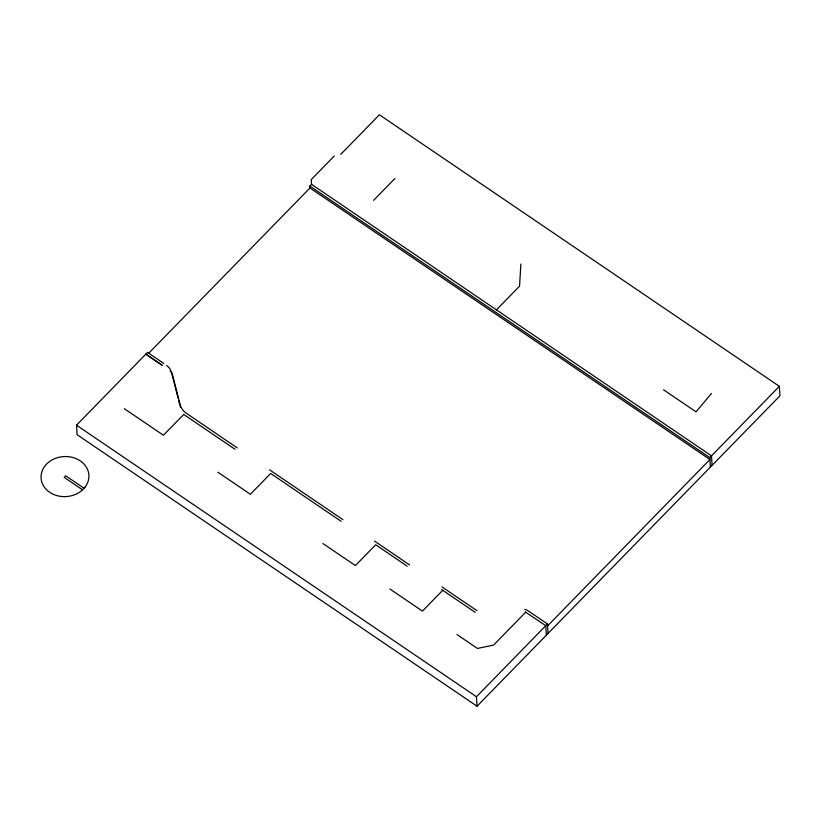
<?xml version="1.0" encoding="UTF-8"?>
<svg xmlns="http://www.w3.org/2000/svg" width="821" height="821" viewBox="0 0 821 821"><rect width="100%" height="100%" fill="white"/><g stroke="black" fill="none" stroke-linecap="round" stroke-linejoin="round"><path stroke-width="1.23" d="M520.883 264.023L519.549 286.17L496.438 309.845M711.427 393.485L696.044 411.844L663.532 389.78M334.311 155.949L311.251 179.573L311.539 184.325L309.856 186.049L309.969 187.978L148.529 353.42M340.746 154.389L379.405 114.776L779.365 386.322L779.95 395.804L477.042 706.224L77.071 434.678L76.497 425.196L147.523 352.414L163.841 363.487M373.576 200.365L394.86 178.557M442.724 590.299L422.425 611.091L389.913 589.026M525.789 612.117L493.657 645.039L477.463 648.457L456.958 634.541M477.042 706.224L476.457 696.742L547.474 623.96L527.472 610.383L524.773 609.326M710.391 467.077L709.816 457.595L779.365 386.322M547.586 625.879L709.929 459.514L309.969 187.978M525.286 611.932L545.78 625.694L546.365 635.177M311.539 184.325L711.509 455.86L712.084 465.353M309.856 186.049L709.816 457.595M237.279 447.927L184.941 412.265A21.921 18.349 -3.5 0 1 182.601 409.658M269.565 469.838L342.87 519.621M374.53 541.121L409.617 564.94M442.026 586.943L476.868 610.598M235.022 449.272L183.73 414.451L163.43 435.243L124.31 408.684M341.074 521.273L270.673 473.471L250.374 494.273L217.873 472.198M407.175 566.151L375.69 544.775L355.401 565.566L322.889 543.502M441.801 589.663L475.174 612.333M76.497 425.196L476.457 696.742M84.07 488.249L65.731 475.8L64.202 477.37L82.541 489.819M170.286 371.061L170.809 371.872M182.108 408.971L180.918 406.816A18.832 15.753 -3.5 0 1 180.127 404.579L172.143 373.37L169.588 368.352A19.889 16.646 -3.5 0 0 166.704 365.489M171.271 372.713L171.671 373.576M172 374.448L178.095 398.093M178.711 400.494L179.943 405.297M547.474 623.96L548.048 633.453M180.466 407.267A18.832 15.753 -3.5 0 1 180.251 406.498M85.21 486.925L81.207 491.02A23.953 20.043 -3.5 0 1 42.169 483.107A23.953 20.043 -3.5 0 1 67.999 456.64A23.953 20.043 -3.5 0 1 85.21 486.925M162.106 365.201L145.82 354.149L162.106 365.201"/></g></svg>
